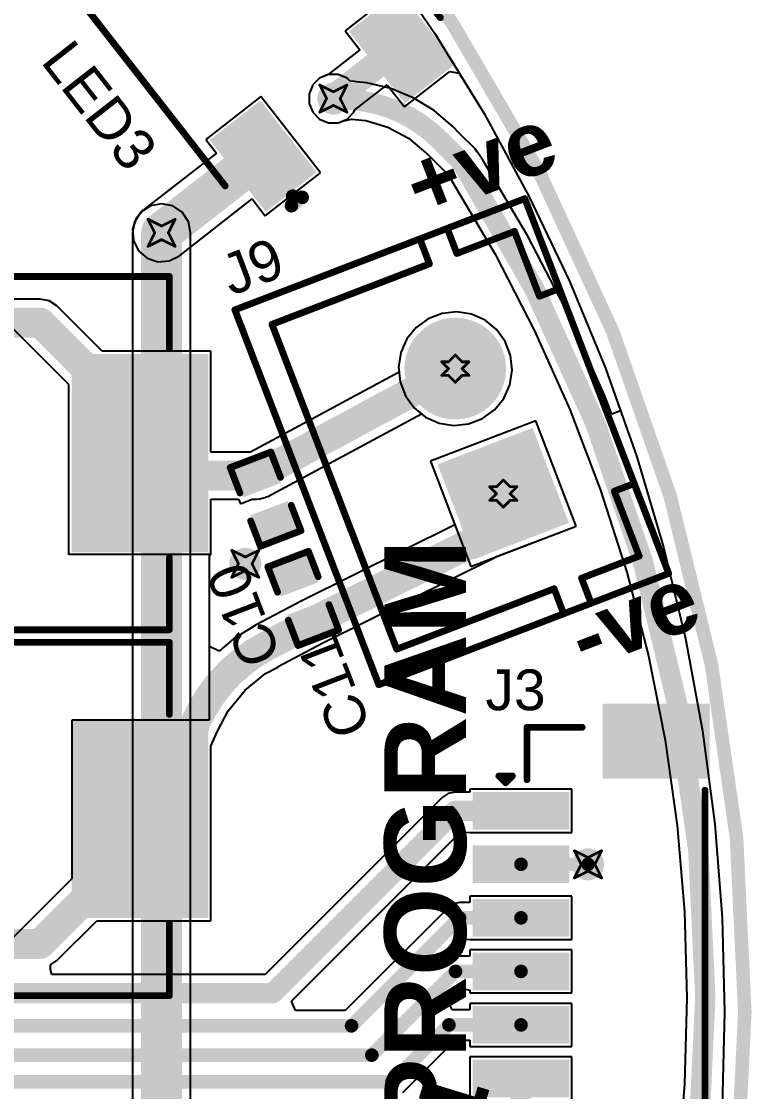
# Model space of a CAD drawing. Header units: inches. Extents: x -5 to 247, y -53 to 67.
# Drawn here: x 48.16 to 61.79, y -20.94 to -0.95 of the extents above; entities that cross this region are included whole.
import ezdxf

# ---------------------------------------------------------------- set-up
doc = ezdxf.new("R2010")
doc.units = ezdxf.units.IN
for name, color, linetype in [('Board Outline', 216, 'Continuous'), ('Bottom Layer', 5, 'Continuous'), ('Bottom Solder', 6, 'Continuous'), ('Drill Drawing', 1, 'Continuous'), ('Multi-Layer', 9, 'Continuous'), ('Pad Holes', 156, 'Continuous'), ('Top Layer', 1, 'Continuous'), ('Top Overlay', 2, 'Continuous'), ('Top Paste', 8, 'Continuous'), ('Top Solder', 216, 'Continuous'), ('Via Holes', 16, 'Continuous')]:
    doc.layers.add(name, color=color, linetype=linetype)
doc.styles.add('Arial', font='', dxfattribs={"height": 0.2})
doc.styles.add('Arial_Bold', font='', dxfattribs={"height": 0.2})
doc.styles.get('Arial').set_extended_font_data('Arial')
doc.styles.get('Arial_Bold').set_extended_font_data('Arial', bold=True)

# ---------------------------------------------------------------- blocks, each defined once
blk = doc.blocks.new('APH0650T330M_11')
at = {"layer": 'Top Layer'}
for points in [[(-4.2, 1.75), (-1.85, 1.75), (-1.85, -1.75), (-4.2, -1.75)], [(1.85, 1.75), (4.2, 1.75), (4.2, -1.75), (1.85, -1.75)]]:
    blk.add_hatch(color=1, dxfattribs=at).paths.add_polyline_path(points)
at = {"layer": 'Top Paste'}
for points in [[(-4.2, 1.75), (-1.85, 1.75), (-1.85, -1.75), (-4.2, -1.75)], [(1.85, 1.75), (4.2, 1.75), (4.2, -1.75), (1.85, -1.75)]]:
    blk.add_hatch(color=8, dxfattribs=at).paths.add_polyline_path(points)
at = {"layer": 'Top Solder'}
for points in [[(-4.302, 1.852), (-1.748, 1.852), (-1.748, -1.852), (-4.302, -1.852)], [(1.748, 1.852), (4.302, 1.852), (4.302, -1.852), (1.748, -1.852)]]:
    blk.add_hatch(color=216, dxfattribs=at).paths.add_polyline_path(points)
at = {"layer": 'Top Overlay', "const_width": 0.127}
for points in [[(-3.575, 1.953), (-3.575, 3.3)], [(-3.575, 3.3), (3.575, 3.3)], [(3.575, 1.953), (3.575, 3.3)], [(-3.575, -3.3), (-3.575, -1.953)], [(3.575, -3.3), (3.575, -1.953)], [(-3.575, -3.3), (3.575, -3.3)]]:
    blk.add_lwpolyline(points, dxfattribs=at)
at = {"layer": 'Top Overlay', "const_width": 0.0635}
for points in [[(-3.607, 3.3, 1), (-3.543, 3.3, 1)], [(-3.607, 3.3, 1), (-3.543, 3.3, 1)], [(3.543, 3.3, 1), (3.607, 3.3, 1)], [(3.543, 3.3, 1), (3.607, 3.3, 1)], [(-3.607, 1.953, 1), (-3.543, 1.953, 1)], [(3.543, 1.953, 1), (3.607, 1.953, 1)], [(-3.607, -1.953, 1), (-3.543, -1.953, 1)], [(3.543, -1.953, 1), (3.607, -1.953, 1)], [(-3.607, -3.3, 1), (-3.543, -3.3, 1)], [(-3.607, -3.3, 1), (-3.543, -3.3, 1)], [(3.543, -3.3, 1), (3.607, -3.3, 1)], [(3.543, -3.3, 1), (3.607, -3.3, 1)]]:
    blk.add_lwpolyline(points, format="xyb", close=True, dxfattribs=at)
blk = doc.blocks.new('APH0650T330M_12')
at = {"layer": 'Top Layer'}
for points in [[(-4.2, 1.75), (-1.85, 1.75), (-1.85, -1.75), (-4.2, -1.75)], [(1.85, 1.75), (4.2, 1.75), (4.2, -1.75), (1.85, -1.75)]]:
    blk.add_hatch(color=1, dxfattribs=at).paths.add_polyline_path(points)
at = {"layer": 'Top Paste'}
for points in [[(-4.2, 1.75), (-1.85, 1.75), (-1.85, -1.75), (-4.2, -1.75)], [(1.85, 1.75), (4.2, 1.75), (4.2, -1.75), (1.85, -1.75)]]:
    blk.add_hatch(color=8, dxfattribs=at).paths.add_polyline_path(points)
at = {"layer": 'Top Solder'}
for points in [[(-4.302, 1.852), (-1.748, 1.852), (-1.748, -1.852), (-4.302, -1.852)], [(1.748, 1.852), (4.302, 1.852), (4.302, -1.852), (1.748, -1.852)]]:
    blk.add_hatch(color=216, dxfattribs=at).paths.add_polyline_path(points)
at = {"layer": 'Top Overlay', "const_width": 0.127}
for points in [[(-3.575, 3.3), (3.575, 3.3)], [(-3.575, 1.953), (-3.575, 3.3)], [(3.575, 1.953), (3.575, 3.3)], [(-3.575, -3.3), (-3.575, -1.953)], [(3.575, -3.3), (3.575, -1.953)], [(-3.575, -3.3), (3.575, -3.3)]]:
    blk.add_lwpolyline(points, dxfattribs=at)
at = {"layer": 'Top Overlay', "const_width": 0.0635}
for points in [[(-3.607, 3.3, 1), (-3.543, 3.3, 1)], [(-3.607, 3.3, 1), (-3.543, 3.3, 1)], [(3.543, 3.3, 1), (3.607, 3.3, 1)], [(3.543, 3.3, 1), (3.607, 3.3, 1)], [(-3.607, 1.953, 1), (-3.543, 1.953, 1)], [(3.543, 1.953, 1), (3.607, 1.953, 1)], [(-3.607, -1.953, 1), (-3.543, -1.953, 1)], [(3.543, -1.953, 1), (3.607, -1.953, 1)], [(-3.607, -3.3, 1), (-3.543, -3.3, 1)], [(-3.607, -3.3, 1), (-3.543, -3.3, 1)], [(3.543, -3.3, 1), (3.607, -3.3, 1)], [(3.543, -3.3, 1), (3.607, -3.3, 1)]]:
    blk.add_lwpolyline(points, format="xyb", close=True, dxfattribs=at)
blk = doc.blocks.new('WS2812B_XF02_W_75')
at = {"layer": 'Top Layer'}
for points in [[(-3.25, 2.15), (-1.75, 2.15), (-1.75, 1.15), (-3.25, 1.15)], [(3.25, 1.15), (1.75, 1.15), (1.75, 2.15), (3.25, 2.15)], [(-3.25, -1.15), (-1.75, -1.15), (-1.75, -2.15), (-3.25, -2.15)], [(1.75, -1.15), (3.25, -1.15), (3.25, -2.15), (1.75, -2.15)]]:
    blk.add_hatch(color=1, dxfattribs=at).paths.add_polyline_path(points)
at = {"layer": 'Top Paste'}
for points in [[(-3.25, 2.15), (-1.75, 2.15), (-1.75, 1.15), (-3.25, 1.15)], [(3.25, 1.15), (1.75, 1.15), (1.75, 2.15), (3.25, 2.15)], [(-3.25, -1.15), (-1.75, -1.15), (-1.75, -2.15), (-3.25, -2.15)], [(1.75, -1.15), (3.25, -1.15), (3.25, -2.15), (1.75, -2.15)]]:
    blk.add_hatch(color=8, dxfattribs=at).paths.add_polyline_path(points)
at = {"layer": 'Top Solder'}
for points in [[(-3.352, 2.252), (-1.648, 2.252), (-1.648, 1.048), (-3.352, 1.048)], [(3.352, 1.048), (1.648, 1.048), (1.648, 2.252), (3.352, 2.252)], [(-3.352, -1.048), (-1.648, -1.048), (-1.648, -2.252), (-3.352, -2.252)], [(1.648, -1.048), (3.352, -1.048), (3.352, -2.252), (1.648, -2.252)]]:
    blk.add_hatch(color=216, dxfattribs=at).paths.add_polyline_path(points)
at = {"layer": 'Top Overlay'}
for points, const_width in [([(2.5, 2.551), (-2.5, 2.551)], 0.127), ([(-3.556, 1.803), (-3.429, 1.676)], 0.254), ([(-3.556, 1.803), (-3.556, 1.549)], 0.254), ([(-3.429, 1.676), (-3.556, 1.549)], 0.254), ([(2.5, -2.551), (-2.5, -2.551)], 0.127)]:
    blk.add_lwpolyline(points, dxfattribs=dict(at, const_width=const_width))
for points, const_width in [([(-2.532, 2.551, 1), (-2.468, 2.551, 1)], 0.0635), ([(2.468, 2.551, 1), (2.532, 2.551, 1)], 0.0635), ([(-3.619, 1.803, 1), (-3.492, 1.803, 1)], 0.127), ([(-3.619, 1.803, 1), (-3.492, 1.803, 1)], 0.127), ([(-3.492, 1.676, 1), (-3.365, 1.676, 1)], 0.127), ([(-3.492, 1.676, 1), (-3.365, 1.676, 1)], 0.127), ([(-3.619, 1.549, 1), (-3.492, 1.549, 1)], 0.127), ([(-3.619, 1.549, 1), (-3.492, 1.549, 1)], 0.127), ([(-2.532, -2.551, 1), (-2.468, -2.551, 1)], 0.0635), ([(2.468, -2.551, 1), (2.532, -2.551, 1)], 0.0635)]:
    blk.add_lwpolyline(points, format="xyb", close=True, dxfattribs=dict(at, const_width=const_width))
blk = doc.blocks.new('C___0402_81')
at = {"layer": 'Top Layer'}
for points in [[(-0.698, -0.318), (-0.698, 0.317), (-0.241, 0.317), (-0.241, -0.318)], [(0.241, -0.318), (0.241, 0.317), (0.698, 0.317), (0.698, -0.318)]]:
    blk.add_hatch(color=1, dxfattribs=at).paths.add_polyline_path(points)
at = {"layer": 'Top Paste'}
for points in [[(-0.698, -0.318), (-0.698, 0.317), (-0.241, 0.317), (-0.241, -0.318)], [(0.241, -0.318), (0.241, 0.317), (0.698, 0.317), (0.698, -0.318)]]:
    blk.add_hatch(color=8, dxfattribs=at).paths.add_polyline_path(points)
at = {"layer": 'Top Solder'}
for points in [[(-0.758, -0.378), (-0.758, 0.377), (-0.181, 0.377), (-0.181, -0.378)], [(0.181, -0.378), (0.181, 0.377), (0.758, 0.377), (0.758, -0.378)]]:
    blk.add_hatch(color=216, dxfattribs=at).paths.add_polyline_path(points)
at = {"layer": 'Top Overlay', "const_width": 0.127}
for points in [[(-0.279, 0.406), (-0.787, 0.406)], [(-0.787, 0.406), (-0.787, -0.406)], [(0.787, 0.406), (0.279, 0.406)], [(0.787, 0.406), (0.787, -0.406)], [(-0.279, -0.406), (-0.787, -0.406)], [(0.787, -0.406), (0.279, -0.406)]]:
    blk.add_lwpolyline(points, dxfattribs=at)
at = {"layer": 'Top Overlay', "const_width": 0.0635}
for points in [[(-0.819, 0.406, 1), (-0.756, 0.406, 1)], [(-0.819, 0.406, 1), (-0.756, 0.406, 1)], [(-0.311, 0.406, 1), (-0.248, 0.406, 1)], [(0.248, 0.406, 1), (0.311, 0.406, 1)], [(0.756, 0.406, 1), (0.819, 0.406, 1)], [(0.756, 0.406, 1), (0.819, 0.406, 1)], [(-0.819, -0.406, 1), (-0.756, -0.406, 1)], [(-0.819, -0.406, 1), (-0.756, -0.406, 1)], [(-0.311, -0.406, 1), (-0.248, -0.406, 1)], [(0.248, -0.406, 1), (0.311, -0.406, 1)], [(0.756, -0.406, 1), (0.819, -0.406, 1)], [(0.756, -0.406, 1), (0.819, -0.406, 1)]]:
    blk.add_lwpolyline(points, format="xyb", close=True, dxfattribs=at)
blk = doc.blocks.new('C___0402_82')
at = {"layer": 'Top Layer'}
for points in [[(-0.698, -0.318), (-0.698, 0.317), (-0.241, 0.317), (-0.241, -0.318)], [(0.241, -0.318), (0.241, 0.317), (0.698, 0.317), (0.698, -0.318)]]:
    blk.add_hatch(color=1, dxfattribs=at).paths.add_polyline_path(points)
at = {"layer": 'Top Paste'}
for points in [[(-0.698, -0.318), (-0.698, 0.317), (-0.241, 0.317), (-0.241, -0.318)], [(0.241, -0.318), (0.241, 0.317), (0.698, 0.317), (0.698, -0.318)]]:
    blk.add_hatch(color=8, dxfattribs=at).paths.add_polyline_path(points)
at = {"layer": 'Top Solder'}
for points in [[(-0.758, -0.378), (-0.758, 0.377), (-0.181, 0.377), (-0.181, -0.378)], [(0.181, -0.378), (0.181, 0.377), (0.758, 0.377), (0.758, -0.378)]]:
    blk.add_hatch(color=216, dxfattribs=at).paths.add_polyline_path(points)
at = {"layer": 'Top Overlay', "const_width": 0.127}
for points in [[(-0.279, 0.406), (-0.787, 0.406)], [(-0.787, 0.406), (-0.787, -0.406)], [(0.787, 0.406), (0.279, 0.406)], [(0.787, 0.406), (0.787, -0.406)], [(-0.279, -0.406), (-0.787, -0.406)], [(0.787, -0.406), (0.279, -0.406)]]:
    blk.add_lwpolyline(points, dxfattribs=at)
at = {"layer": 'Top Overlay', "const_width": 0.0635}
for points in [[(-0.819, 0.406, 1), (-0.756, 0.406, 1)], [(-0.819, 0.406, 1), (-0.756, 0.406, 1)], [(-0.311, 0.406, 1), (-0.248, 0.406, 1)], [(0.248, 0.406, 1), (0.311, 0.406, 1)], [(0.756, 0.406, 1), (0.819, 0.406, 1)], [(0.756, 0.406, 1), (0.819, 0.406, 1)], [(-0.819, -0.406, 1), (-0.756, -0.406, 1)], [(-0.819, -0.406, 1), (-0.756, -0.406, 1)], [(-0.311, -0.406, 1), (-0.248, -0.406, 1)], [(0.248, -0.406, 1), (0.311, -0.406, 1)], [(0.756, -0.406, 1), (0.819, -0.406, 1)], [(0.756, -0.406, 1), (0.819, -0.406, 1)]]:
    blk.add_lwpolyline(points, format="xyb", close=True, dxfattribs=at)
blk = doc.blocks.new('WAFER_XH254Z_2A_86')
at = {"layer": 'Bottom Layer'}
blk.add_hatch(color=5, dxfattribs=at).paths.add_polyline_path([(-2.15, 0.9), (-0.35, 0.9), (-0.35, -0.9), (-2.15, -0.9)])
h = blk.add_hatch(color=5, dxfattribs=at)
edge = h.paths.add_edge_path()
edge.add_arc((1.25, 0), 0.9, 0, 360)
at = {"layer": 'Bottom Solder'}
blk.add_hatch(color=6, dxfattribs=at).paths.add_polyline_path([(-2.2, 0.95), (-0.3, 0.95), (-0.3, -0.95), (-2.2, -0.95)])
h = blk.add_hatch(color=6, dxfattribs=at)
edge = h.paths.add_edge_path()
edge.add_arc((1.25, 0), 0.95, 0, 360)
at = {"layer": 'Multi-Layer'}
blk.add_hatch(color=9, dxfattribs=at).paths.add_polyline_path([(-2.15, 0.9), (-0.35, 0.9), (-0.35, -0.9), (-2.15, -0.9)])
h = blk.add_hatch(color=9, dxfattribs=at)
edge = h.paths.add_edge_path()
edge.add_arc((1.25, 0), 0.9, 0, 360)
at = {"layer": 'Pad Holes'}
h = blk.add_hatch(color=7, dxfattribs=at)
edge = h.paths.add_edge_path()
edge.add_arc((-1.25, 0), 0.55, 0, 360)
h = blk.add_hatch(color=7, dxfattribs=at)
edge = h.paths.add_edge_path()
edge.add_arc((1.25, 0), 0.55, 0, 360)
at = {"layer": 'Top Layer'}
blk.add_hatch(color=1, dxfattribs=at).paths.add_polyline_path([(-2.15, 0.9), (-0.35, 0.9), (-0.35, -0.9), (-2.15, -0.9)])
h = blk.add_hatch(color=1, dxfattribs=at)
edge = h.paths.add_edge_path()
edge.add_arc((1.25, 0), 0.9, 0, 360)
at = {"layer": 'Top Solder'}
blk.add_hatch(color=216, dxfattribs=at).paths.add_polyline_path([(-2.2, 0.95), (-0.3, 0.95), (-0.3, -0.95), (-2.2, -0.95)])
h = blk.add_hatch(color=216, dxfattribs=at)
edge = h.paths.add_edge_path()
edge.add_arc((1.25, 0), 0.95, 0, 360)
at = {"layer": 'Top Overlay', "const_width": 0.127}
for points in [[(3.75, 3.45), (-3.75, 3.45)], [(-3.75, 3.45), (-3.75, -2.35)], [(3.75, 3.45), (3.75, -2.35)], [(3.25, 2.9), (-3.25, 2.9)], [(-3.25, 2.9), (-3.25, -0.249)], [(3.25, 2.9), (3.25, -0.25)], [(-3.25, -0.249), (-3.75, -0.249)], [(3.75, -0.25), (3.25, -0.25)], [(-3.249, -0.798), (-3.749, -0.798)], [(-3.249, -0.798), (-3.249, -1.951)], [(3.248, -0.798), (3.248, -1.951)], [(3.749, -0.798), (3.248, -0.798)], [(-2.751, -1.951), (-3.249, -1.951)], [(-1.951, -1.951), (-2.751, -1.951)], [(-1.951, -1.951), (-1.951, -2.349)], [(1.95, -1.951), (1.95, -2.35)], [(2.75, -1.951), (1.95, -1.951)], [(3.248, -1.951), (2.75, -1.951)], [(3.75, -2.35), (-3.75, -2.35)], [(-1.951, -2.349), (-2.751, -2.349)], [(2.75, -2.35), (1.95, -2.35)]]:
    blk.add_lwpolyline(points, dxfattribs=at)
at = {"layer": 'Top Overlay', "const_width": 0.0635}
for points in [[(-3.782, 3.45, 1), (-3.718, 3.45, 1)], [(-3.782, 3.45, 1), (-3.718, 3.45, 1)], [(3.718, 3.45, 1), (3.782, 3.45, 1)], [(3.718, 3.45, 1), (3.782, 3.45, 1)], [(-3.282, 2.9, 1), (-3.218, 2.9, 1)], [(-3.282, 2.9, 1), (-3.218, 2.9, 1)], [(3.218, 2.9, 1), (3.282, 2.9, 1)], [(3.218, 2.9, 1), (3.282, 2.9, 1)], [(-3.782, -0.249, 1), (-3.718, -0.249, 1)], [(-3.282, -0.249, 1), (-3.218, -0.249, 1)], [(-3.282, -0.249, 1), (-3.218, -0.249, 1)], [(3.218, -0.25, 1), (3.282, -0.25, 1)], [(3.218, -0.25, 1), (3.282, -0.25, 1)], [(3.718, -0.25, 1), (3.782, -0.25, 1)], [(-3.781, -0.798, 1), (-3.718, -0.798, 1)], [(-3.281, -0.798, 1), (-3.217, -0.798, 1)], [(-3.281, -0.798, 1), (-3.217, -0.798, 1)], [(3.216, -0.798, 1), (3.28, -0.798, 1)], [(3.216, -0.798, 1), (3.28, -0.798, 1)], [(3.717, -0.798, 1), (3.78, -0.798, 1)], [(-3.281, -1.951, 1), (-3.217, -1.951, 1)], [(-3.281, -1.951, 1), (-3.217, -1.951, 1)], [(-2.783, -1.951, 1), (-2.719, -1.951, 1)], [(-2.783, -1.951, 1), (-2.719, -1.951, 1)], [(-1.983, -1.951, 1), (-1.919, -1.951, 1)], [(-1.983, -1.951, 1), (-1.919, -1.951, 1)], [(1.918, -1.951, 1), (1.982, -1.951, 1)], [(1.918, -1.951, 1), (1.982, -1.951, 1)], [(2.719, -1.951, 1), (2.782, -1.951, 1)], [(2.719, -1.951, 1), (2.782, -1.951, 1)], [(3.216, -1.951, 1), (3.28, -1.951, 1)], [(3.216, -1.951, 1), (3.28, -1.951, 1)], [(-3.782, -2.35, 1), (-3.718, -2.35, 1)], [(-3.782, -2.35, 1), (-3.718, -2.35, 1)], [(-2.783, -2.349, 1), (-2.719, -2.349, 1)], [(-1.983, -2.349, 1), (-1.919, -2.349, 1)], [(-1.983, -2.349, 1), (-1.919, -2.349, 1)], [(1.918, -2.35, 1), (1.982, -2.35, 1)], [(1.918, -2.35, 1), (1.982, -2.35, 1)], [(2.719, -2.35, 1), (2.782, -2.35, 1)], [(3.718, -2.35, 1), (3.782, -2.35, 1)], [(3.718, -2.35, 1), (3.782, -2.35, 1)]]:
    blk.add_lwpolyline(points, format="xyb", close=True, dxfattribs=at)
blk = doc.blocks.new('V________T______96')
at = {"layer": 'Top Layer'}
for points in [[(-4.4, 2.162), (-3.2, 2.162), (-3.2, 0.362), (-4.4, 0.362)], [(3.2, 2.162), (4.4, 2.162), (4.4, 0.362), (3.2, 0.362)], [(-2.75, -0.463), (-2.25, -0.463), (-2.25, -2.063), (-2.75, -2.063)], [(-1.75, -0.463), (-1.25, -0.463), (-1.25, -2.063), (-1.75, -2.063)], [(-0.75, -0.463), (-0.25, -0.463), (-0.25, -2.063), (-0.75, -2.063)], [(0.25, -0.463), (0.75, -0.463), (0.75, -2.063), (0.25, -2.063)], [(1.25, -0.463), (1.75, -0.463), (1.75, -2.063), (1.25, -2.063)], [(2.25, -0.463), (2.75, -0.463), (2.75, -2.063), (2.25, -2.063)]]:
    blk.add_hatch(color=1, dxfattribs=at).paths.add_polyline_path(points)
at = {"layer": 'Top Paste'}
for points in [[(-4.4, 2.162), (-3.2, 2.162), (-3.2, 0.362), (-4.4, 0.362)], [(3.2, 2.162), (4.4, 2.162), (4.4, 0.362), (3.2, 0.362)], [(-2.75, -0.463), (-2.25, -0.463), (-2.25, -2.063), (-2.75, -2.063)], [(-1.75, -0.463), (-1.25, -0.463), (-1.25, -2.063), (-1.75, -2.063)], [(-0.75, -0.463), (-0.25, -0.463), (-0.25, -2.063), (-0.75, -2.063)], [(0.25, -0.463), (0.75, -0.463), (0.75, -2.063), (0.25, -2.063)], [(1.25, -0.463), (1.75, -0.463), (1.75, -2.063), (1.25, -2.063)], [(2.25, -0.463), (2.75, -0.463), (2.75, -2.063), (2.25, -2.063)]]:
    blk.add_hatch(color=8, dxfattribs=at).paths.add_polyline_path(points)
at = {"layer": 'Top Solder'}
for points in [[(-4.502, 2.264), (-3.098, 2.264), (-3.098, 0.261), (-4.502, 0.261)], [(3.098, 2.264), (4.502, 2.264), (4.502, 0.261), (3.098, 0.261)], [(-2.852, -0.361), (-2.148, -0.361), (-2.148, -2.164), (-2.852, -2.164)], [(-1.852, -0.361), (-1.148, -0.361), (-1.148, -2.164), (-1.852, -2.164)], [(-0.852, -0.361), (-0.148, -0.361), (-0.148, -2.164), (-0.852, -2.164)], [(0.148, -0.361), (0.852, -0.361), (0.852, -2.164), (0.148, -2.164)], [(1.148, -0.361), (1.852, -0.361), (1.852, -2.164), (1.148, -2.164)], [(2.148, -0.361), (2.852, -0.361), (2.852, -2.164), (2.148, -2.164)]]:
    blk.add_hatch(color=216, dxfattribs=at).paths.add_polyline_path(points)
at = {"layer": 'Top Overlay', "const_width": 0.127}
for points in [[(-2.884, 2.173), (2.932, 2.173)], [(-4.059, -1.15), (-4.059, -0.12)], [(4.059, -1.15), (4.059, -0.12)], [(-4.059, -1.15), (-3.08, -1.15)], [(4.059, -1.15), (3.08, -1.15)], [(-3.023, -1.549), (-3.15, -1.422)], [(-3.15, -1.676), (-3.15, -1.422)], [(-3.15, -1.676), (-3.023, -1.549)]]:
    blk.add_lwpolyline(points, dxfattribs=at)
at = {"layer": 'Top Overlay', "const_width": 0.0635}
for points in [[(-2.916, 2.173, 1), (-2.853, 2.173, 1)], [(2.9, 2.173, 1), (2.964, 2.173, 1)], [(-4.091, -0.12, 1), (-4.027, -0.12, 1)], [(4.027, -0.12, 1), (4.091, -0.12, 1)], [(-4.091, -1.15, 1), (-4.027, -1.15, 1)], [(-4.091, -1.15, 1), (-4.027, -1.15, 1)], [(-3.112, -1.15, 1), (-3.049, -1.15, 1)], [(3.049, -1.15, 1), (3.112, -1.15, 1)], [(4.027, -1.15, 1), (4.091, -1.15, 1)], [(4.027, -1.15, 1), (4.091, -1.15, 1)], [(-3.181, -1.422, 1), (-3.118, -1.422, 1)], [(-3.181, -1.422, 1), (-3.118, -1.422, 1)], [(-3.054, -1.549, 1), (-2.991, -1.549, 1)], [(-3.054, -1.549, 1), (-2.991, -1.549, 1)], [(-3.181, -1.676, 1), (-3.118, -1.676, 1)], [(-3.181, -1.676, 1), (-3.118, -1.676, 1)]]:
    blk.add_lwpolyline(points, format="xyb", close=True, dxfattribs=at)

msp = doc.modelspace()

# ---------------------------------------------------------------- hatches: boundary and pattern name
at = {"layer": 'Bottom Layer'}
h = msp.add_hatch(color=5, dxfattribs=at)
edge = h.paths.add_edge_path()
edge.add_arc((53.984, -2.395), 0.3, 0, 360)
h = msp.add_hatch(color=5, dxfattribs=at)
edge = h.paths.add_edge_path()
edge.add_arc((50.775, -4.902), 0.3, 0, 360)
h = msp.add_hatch(color=5, dxfattribs=at)
edge = h.paths.add_edge_path()
edge.add_arc((52.339, -11.085), 0.3, 0, 360)
h = msp.add_hatch(color=5, dxfattribs=at)
edge = h.paths.add_edge_path()
edge.add_arc((58.74, -16.698), 0.3, 0, 360)
at = {"layer": 'Top Layer'}
h = msp.add_hatch(color=1, dxfattribs=at)
edge = h.paths.add_edge_path()
edge.add_arc((53.984, -2.395), 0.3, 0, 360)
h = msp.add_hatch(color=1, dxfattribs=at)
edge = h.paths.add_edge_path()
edge.add_arc((50.775, -4.902), 0.3, 0, 360)
h = msp.add_hatch(color=1, dxfattribs=at)
edge = h.paths.add_edge_path()
edge.add_arc((52.339, -11.085), 0.3, 0, 360)
h = msp.add_hatch(color=1, dxfattribs=at)
edge = h.paths.add_edge_path()
edge.add_arc((58.74, -16.698), 0.3, 0, 360)
at = {"layer": 'Via Holes'}
h = msp.add_hatch(color=7, dxfattribs=at)
edge = h.paths.add_edge_path()
edge.add_arc((53.984, -2.395), 0.15, 0, 360)
h = msp.add_hatch(color=7, dxfattribs=at)
edge = h.paths.add_edge_path()
edge.add_arc((50.775, -4.902), 0.15, 0, 360)
h = msp.add_hatch(color=7, dxfattribs=at)
edge = h.paths.add_edge_path()
edge.add_arc((52.339, -11.085), 0.15, 0, 360)
h = msp.add_hatch(color=7, dxfattribs=at)
edge = h.paths.add_edge_path()
edge.add_arc((58.74, -16.698), 0.15, 0, 360)

# ---------------------------------------------------------------- linework, layer by layer
at = {"layer": 'Board Outline', "const_width": 0.254}
msp.add_lwpolyline([(49.772, 6.348, -0.6504), (32.118, -53.055)], format="xyb", dxfattribs=at)
at = {"layer": 'Bottom Layer'}
for p, q in [((54.885, 0.27), (55.88, -1.178)), ((55.88, -1.178), (56.798, -2.676)), ((53.894, -1.942), (53.727, -2.011)), ((54.074, -1.942), (53.894, -1.942)), ((54.24, -2.011), (54.074, -1.942)), ((53.6, -2.139), (53.531, -2.305)), ((53.727, -2.011), (53.6, -2.139)), ((54.297, -2.068), (54.24, -2.011)), ((54.38, -2.075), (54.297, -2.068)), ((54.413, -2.084), (54.38, -2.075)), ((54.611, -2.1), (54.413, -2.084)), ((55.055, -2.206), (54.611, -2.1)), ((53.531, -2.305), (53.531, -2.485)), ((55.477, -2.381), (55.055, -2.206)), ((55.867, -2.62), (55.477, -2.381)), ((53.531, -2.485), (53.6, -2.651)), ((53.6, -2.651), (53.727, -2.778)), ((53.727, -2.778), (53.894, -2.847)), ((54.155, -2.814), (54.325, -2.778)), ((54.325, -2.778), (54.325, -2.778)), ((54.325, -2.778), (54.587, -2.803)), ((54.325, -2.778), (54.325, -2.778)), ((56.214, -2.916), (55.867, -2.62)), ((56.798, -2.676), (57.637, -4.22)), ((53.894, -2.847), (54.074, -2.847)), ((54.074, -2.847), (54.155, -2.814)), ((54.587, -2.803), (55.003, -2.929)), ((55.003, -2.929), (55.386, -3.134)), ((56.338, -3.044), (56.214, -2.916)), ((56.214, -2.916), (56.214, -2.916)), ((55.386, -3.134), (55.587, -3.299)), ((56.63, -3.335), (56.338, -3.044)), ((55.587, -3.299), (55.718, -3.412)), ((56.672, -3.398), (56.63, -3.335)), ((56.678, -3.395), (56.672, -3.398)), ((56.776, -3.542), (56.678, -3.395)), ((55.718, -3.412), (55.718, -3.413)), ((55.718, -3.413), (55.72, -3.414)), ((55.72, -3.414), (55.72, -3.414)), ((55.72, -3.414), (55.72, -3.414)), ((55.72, -3.414), (56.115, -3.809)), ((57.614, -4.963), (56.776, -3.542)), ((56.115, -3.809), (56.184, -3.914)), ((56.184, -3.914), (57.003, -5.301)), ((50.775, -4.358), (50.566, -4.4)), ((50.983, -4.4), (50.775, -4.358)), ((57.637, -4.22), (58.393, -5.806)), ((50.39, -4.518), (50.272, -4.694)), ((50.566, -4.4), (50.39, -4.518)), ((51.159, -4.518), (50.983, -4.4)), ((51.277, -4.694), (51.159, -4.518)), ((50.272, -4.694), (50.231, -4.902)), ((51.318, -4.902), (51.277, -4.694)), ((50.231, -4.902), (50.231, -28.6)), ((51.318, -28.6), (51.318, -4.902)), ((58.372, -6.429), (57.614, -4.963)), ((57.003, -5.301), (57.742, -6.732)), ((58.393, -5.806), (59.065, -7.429)), ((56.289, -6.378), (56.013, -6.407)), ((56.563, -6.422), (56.289, -6.378)), ((55.755, -6.507), (55.53, -6.67)), ((56.013, -6.407), (55.755, -6.507)), ((56.816, -6.534), (56.563, -6.422)), ((57.031, -6.709), (56.816, -6.534)), ((59.046, -7.935), (58.372, -6.429)), ((55.53, -6.67), (55.356, -6.885)), ((57.194, -6.933), (57.031, -6.709)), ((57.742, -6.732), (58.4, -8.202)), ((55.356, -6.885), (55.243, -7.138)), ((57.293, -7.192), (57.194, -6.933)), ((55.243, -7.138), (55.2, -7.412)), ((57.322, -7.467), (57.293, -7.192)), ((55.2, -7.412), (55.229, -7.687)), ((57.279, -7.741), (57.322, -7.467)), ((59.065, -7.429), (59.349, -8.23)), ((55.229, -7.687), (55.328, -7.946)), ((57.166, -7.994), (57.279, -7.741)), ((55.328, -7.946), (55.491, -8.17)), ((56.992, -8.209), (57.166, -7.994)), ((59.182, -8.292), (59.046, -7.935)), ((55.491, -8.17), (55.707, -8.345)), ((55.707, -8.345), (55.96, -8.457)), ((56.509, -8.472), (56.768, -8.372)), ((56.768, -8.372), (56.992, -8.209)), ((58.4, -8.202), (58.974, -9.707)), ((59.349, -8.23), (59.182, -8.292)), ((57.762, -8.414), (55.797, -9.168)), ((55.96, -8.457), (56.233, -8.501)), ((56.233, -8.501), (56.509, -8.472)), ((58.517, -10.379), (57.762, -8.414)), ((55.797, -9.168), (56.552, -11.133)), ((58.974, -9.707), (59.464, -11.242)), ((56.552, -11.133), (58.517, -10.379)), ((59.464, -11.242), (59.866, -12.802)), ((59.866, -12.802), (60.18, -14.381)), ((60.18, -14.381), (60.405, -15.976)), ((60.405, -15.976), (60.541, -17.581)), ((60.541, -17.581), (60.586, -19.191)), ((60.586, -19.191), (60.541, -20.802)), ((60.541, -20.802), (60.405, -22.407))]:
    msp.add_line(p, q, dxfattribs=at)
for points, const_width in [([(53.984, -2.395), (54.353, -2.423)], 0.381), ([(53.984, -2.395), (53.995, -2.421)], 0.381), ([(55.965, -3.165), (55.967, -3.167)], 0.381), ([(55.967, -3.167), (56.382, -3.583)], 0.381), ([(50.775, -28.6), (50.775, -4.902)], 0.762)]:
    msp.add_lwpolyline(points, dxfattribs=dict(at, const_width=const_width))
for points, const_width in [([(53.888, -2.395, 1), (54.079, -2.395, 1)], 0.191), ([(53.888, -2.395, 1), (54.079, -2.395, 1)], 0.191), ([(53.9, -2.421, 1), (54.091, -2.421, 1)], 0.191), ([(54.257, -2.423, 1), (54.448, -2.423, 1)], 0.191), ([(54.257, -2.423, 1), (54.448, -2.423, 1)], 0.191), ([(55.87, -3.165, 1), (56.06, -3.165, 1)], 0.191), ([(55.87, -3.165, 1), (56.06, -3.165, 1)], 0.191), ([(55.871, -3.167, 1), (56.062, -3.167, 1)], 0.191), ([(55.871, -3.167, 1), (56.062, -3.167, 1)], 0.191), ([(56.287, -3.583, 1), (56.478, -3.583, 1)], 0.191), ([(56.287, -3.583, 1), (56.478, -3.583, 1)], 0.191), ([(50.584, -4.902, 1), (50.965, -4.902, 1)], 0.381)]:
    msp.add_lwpolyline(points, format="xyb", close=True, dxfattribs=dict(at, const_width=const_width))
at = {"layer": 'Bottom Layer', "const_width": 0.381}
for points in [[(54.353, -2.423, -0.178858), (55.965, -3.165)], [(56.382, -3.583, -0.343099), (53.033, -39.106)]]:
    msp.add_lwpolyline(points, format="xyb", dxfattribs=at)
at = {"layer": 'Drill Drawing', "const_width": 0.0508}
for points in [[(53.73, -2.141), (53.984, -2.268)], [(53.73, -2.141), (53.857, -2.395)], [(53.984, -2.268), (54.238, -2.141)], [(54.111, -2.395), (54.238, -2.141)], [(53.73, -2.649), (53.857, -2.395)], [(54.111, -2.395), (54.238, -2.649)], [(53.73, -2.649), (53.984, -2.522)], [(53.984, -2.522), (54.238, -2.649)], [(50.521, -4.648), (50.775, -4.775)], [(50.521, -4.648), (50.648, -4.902)], [(50.775, -4.775), (51.029, -4.648)], [(50.902, -4.902), (51.029, -4.648)], [(50.521, -5.156), (50.648, -4.902)], [(50.902, -4.902), (51.029, -5.156)], [(50.521, -5.156), (50.775, -5.029)], [(50.775, -5.029), (51.029, -5.156)], [(56.134, -7.312), (56.261, -7.185)], [(56.261, -7.185), (56.388, -7.312)], [(56.007, -7.312), (56.134, -7.439)], [(56.007, -7.312), (56.134, -7.312)], [(56.388, -7.312), (56.515, -7.312)], [(56.388, -7.439), (56.515, -7.312)], [(56.007, -7.566), (56.134, -7.439)], [(56.007, -7.566), (56.134, -7.566)], [(56.134, -7.566), (56.261, -7.693)], [(56.261, -7.693), (56.388, -7.566)], [(56.388, -7.439), (56.515, -7.566)], [(56.388, -7.566), (56.515, -7.566)], [(57.03, -9.646), (57.157, -9.519)], [(57.157, -9.519), (57.284, -9.646)], [(56.903, -9.646), (57.03, -9.773)], [(56.903, -9.646), (57.03, -9.646)], [(56.903, -9.9), (57.03, -9.773)], [(57.284, -9.646), (57.411, -9.646)], [(57.284, -9.773), (57.411, -9.646)], [(57.284, -9.773), (57.411, -9.9)], [(56.903, -9.9), (57.03, -9.9)], [(57.03, -9.9), (57.157, -10.027)], [(57.157, -10.027), (57.284, -9.9)], [(57.284, -9.9), (57.411, -9.9)], [(52.085, -10.831), (52.339, -10.958)], [(52.085, -10.831), (52.212, -11.085)], [(52.339, -10.958), (52.593, -10.831)], [(52.466, -11.085), (52.593, -10.831)], [(52.085, -11.339), (52.212, -11.085)], [(52.085, -11.339), (52.339, -11.212)], [(52.339, -11.212), (52.593, -11.339)], [(52.466, -11.085), (52.593, -11.339)], [(58.486, -16.444), (58.74, -16.571)], [(58.486, -16.444), (58.613, -16.698)], [(58.74, -16.571), (58.994, -16.444)], [(58.867, -16.698), (58.994, -16.444)], [(58.486, -16.952), (58.613, -16.698)], [(58.867, -16.698), (58.994, -16.952)], [(58.486, -16.952), (58.74, -16.825)], [(58.74, -16.825), (58.994, -16.952)]]:
    msp.add_lwpolyline(points, dxfattribs=at)
at = {"layer": 'Drill Drawing', "const_width": 0.0254}
for points in [[(53.717, -2.141, 1), (53.742, -2.141, 1)], [(53.717, -2.141, 1), (53.742, -2.141, 1)], [(54.225, -2.141, 1), (54.25, -2.141, 1)], [(54.225, -2.141, 1), (54.25, -2.141, 1)], [(53.844, -2.395, 1), (53.869, -2.395, 1)], [(53.844, -2.395, 1), (53.869, -2.395, 1)], [(53.971, -2.268, 1), (53.996, -2.268, 1)], [(53.971, -2.268, 1), (53.996, -2.268, 1)], [(54.098, -2.395, 1), (54.123, -2.395, 1)], [(54.098, -2.395, 1), (54.123, -2.395, 1)], [(53.971, -2.522, 1), (53.996, -2.522, 1)], [(53.971, -2.522, 1), (53.996, -2.522, 1)], [(53.717, -2.649, 1), (53.742, -2.649, 1)], [(53.717, -2.649, 1), (53.742, -2.649, 1)], [(54.225, -2.649, 1), (54.25, -2.649, 1)], [(54.225, -2.649, 1), (54.25, -2.649, 1)], [(50.508, -4.648, 1), (50.533, -4.648, 1)], [(50.508, -4.648, 1), (50.533, -4.648, 1)], [(50.762, -4.775, 1), (50.787, -4.775, 1)], [(50.762, -4.775, 1), (50.787, -4.775, 1)], [(51.016, -4.648, 1), (51.041, -4.648, 1)], [(51.016, -4.648, 1), (51.041, -4.648, 1)], [(50.635, -4.902, 1), (50.66, -4.902, 1)], [(50.635, -4.902, 1), (50.66, -4.902, 1)], [(50.889, -4.902, 1), (50.914, -4.902, 1)], [(50.889, -4.902, 1), (50.914, -4.902, 1)], [(50.508, -5.156, 1), (50.533, -5.156, 1)], [(50.508, -5.156, 1), (50.533, -5.156, 1)], [(50.762, -5.029, 1), (50.787, -5.029, 1)], [(50.762, -5.029, 1), (50.787, -5.029, 1)], [(51.016, -5.156, 1), (51.041, -5.156, 1)], [(51.016, -5.156, 1), (51.041, -5.156, 1)], [(56.248, -7.185, 1), (56.274, -7.185, 1)], [(56.248, -7.185, 1), (56.274, -7.185, 1)], [(55.994, -7.312, 1), (56.02, -7.312, 1)], [(55.994, -7.312, 1), (56.02, -7.312, 1)], [(56.121, -7.312, 1), (56.147, -7.312, 1)], [(56.121, -7.312, 1), (56.147, -7.312, 1)], [(56.375, -7.312, 1), (56.401, -7.312, 1)], [(56.375, -7.312, 1), (56.401, -7.312, 1)], [(56.502, -7.312, 1), (56.528, -7.312, 1)], [(56.502, -7.312, 1), (56.528, -7.312, 1)], [(55.994, -7.566, 1), (56.02, -7.566, 1)], [(55.994, -7.566, 1), (56.02, -7.566, 1)], [(56.121, -7.439, 1), (56.147, -7.439, 1)], [(56.121, -7.439, 1), (56.147, -7.439, 1)], [(56.121, -7.566, 1), (56.147, -7.566, 1)], [(56.121, -7.566, 1), (56.147, -7.566, 1)], [(56.375, -7.439, 1), (56.401, -7.439, 1)], [(56.375, -7.439, 1), (56.401, -7.439, 1)], [(56.375, -7.566, 1), (56.401, -7.566, 1)], [(56.375, -7.566, 1), (56.401, -7.566, 1)], [(56.502, -7.566, 1), (56.528, -7.566, 1)], [(56.502, -7.566, 1), (56.528, -7.566, 1)], [(56.248, -7.693, 1), (56.274, -7.693, 1)], [(56.248, -7.693, 1), (56.274, -7.693, 1)], [(57.144, -9.519, 1), (57.17, -9.519, 1)], [(57.144, -9.519, 1), (57.17, -9.519, 1)], [(56.89, -9.646, 1), (56.916, -9.646, 1)], [(56.89, -9.646, 1), (56.916, -9.646, 1)], [(57.017, -9.646, 1), (57.043, -9.646, 1)], [(57.017, -9.646, 1), (57.043, -9.646, 1)], [(57.017, -9.773, 1), (57.043, -9.773, 1)], [(57.017, -9.773, 1), (57.043, -9.773, 1)], [(57.271, -9.646, 1), (57.297, -9.646, 1)], [(57.271, -9.646, 1), (57.297, -9.646, 1)], [(57.271, -9.773, 1), (57.297, -9.773, 1)], [(57.271, -9.773, 1), (57.297, -9.773, 1)], [(57.398, -9.646, 1), (57.424, -9.646, 1)], [(57.398, -9.646, 1), (57.424, -9.646, 1)], [(56.89, -9.9, 1), (56.916, -9.9, 1)], [(56.89, -9.9, 1), (56.916, -9.9, 1)], [(57.017, -9.9, 1), (57.043, -9.9, 1)], [(57.017, -9.9, 1), (57.043, -9.9, 1)], [(57.271, -9.9, 1), (57.297, -9.9, 1)], [(57.271, -9.9, 1), (57.297, -9.9, 1)], [(57.398, -9.9, 1), (57.424, -9.9, 1)], [(57.398, -9.9, 1), (57.424, -9.9, 1)], [(57.144, -10.027, 1), (57.17, -10.027, 1)], [(57.144, -10.027, 1), (57.17, -10.027, 1)], [(52.072, -10.831, 1), (52.097, -10.831, 1)], [(52.072, -10.831, 1), (52.097, -10.831, 1)], [(52.326, -10.958, 1), (52.351, -10.958, 1)], [(52.326, -10.958, 1), (52.351, -10.958, 1)], [(52.58, -10.831, 1), (52.605, -10.831, 1)], [(52.58, -10.831, 1), (52.605, -10.831, 1)], [(52.199, -11.085, 1), (52.224, -11.085, 1)], [(52.199, -11.085, 1), (52.224, -11.085, 1)], [(52.326, -11.212, 1), (52.351, -11.212, 1)], [(52.326, -11.212, 1), (52.351, -11.212, 1)], [(52.453, -11.085, 1), (52.478, -11.085, 1)], [(52.453, -11.085, 1), (52.478, -11.085, 1)], [(52.072, -11.339, 1), (52.097, -11.339, 1)], [(52.072, -11.339, 1), (52.097, -11.339, 1)], [(52.58, -11.339, 1), (52.605, -11.339, 1)], [(52.58, -11.339, 1), (52.605, -11.339, 1)], [(58.473, -16.444, 1), (58.498, -16.444, 1)], [(58.473, -16.444, 1), (58.498, -16.444, 1)], [(58.727, -16.571, 1), (58.752, -16.571, 1)], [(58.727, -16.571, 1), (58.752, -16.571, 1)], [(58.981, -16.444, 1), (59.006, -16.444, 1)], [(58.981, -16.444, 1), (59.006, -16.444, 1)], [(58.6, -16.698, 1), (58.625, -16.698, 1)], [(58.6, -16.698, 1), (58.625, -16.698, 1)], [(58.854, -16.698, 1), (58.879, -16.698, 1)], [(58.854, -16.698, 1), (58.879, -16.698, 1)], [(58.473, -16.952, 1), (58.498, -16.952, 1)], [(58.473, -16.952, 1), (58.498, -16.952, 1)], [(58.727, -16.825, 1), (58.752, -16.825, 1)], [(58.727, -16.825, 1), (58.752, -16.825, 1)], [(58.981, -16.952, 1), (59.006, -16.952, 1)], [(58.981, -16.952, 1), (59.006, -16.952, 1)]]:
    msp.add_lwpolyline(points, format="xyb", close=True, dxfattribs=at)
at = {"layer": 'Top Layer'}
for p, q in [((55.09, -0.435), (54.202, -1.129)), ((54.202, -1.129), (54.479, -1.482)), ((54.479, -1.482), (53.885, -1.946)), ((53.885, -1.946), (53.727, -2.011)), ((55.314, -2.551), (56.16, -1.889)), ((56.16, -1.889), (56.335, -1.921)), ((56.335, -1.921), (56.798, -2.676)), ((53.6, -2.139), (53.531, -2.305)), ((53.727, -2.011), (53.6, -2.139)), ((54.386, -2.607), (54.989, -2.135)), ((54.989, -2.135), (55.314, -2.551)), ((52.63, -2.357), (51.602, -3.16)), ((53.741, -3.779), (52.63, -2.357)), ((53.531, -2.305), (53.531, -2.485)), ((53.531, -2.485), (53.6, -2.651)), ((53.6, -2.651), (53.727, -2.778)), ((53.727, -2.778), (53.894, -2.847)), ((54.074, -2.847), (54.24, -2.778)), ((54.24, -2.778), (54.367, -2.651)), ((54.367, -2.651), (54.386, -2.607)), ((56.798, -2.676), (57.637, -4.22)), ((53.894, -2.847), (54.074, -2.847)), ((51.602, -3.16), (51.799, -3.412)), ((51.799, -3.412), (50.44, -4.474)), ((52.713, -4.582), (53.741, -3.779)), ((51.109, -5.331), (52.468, -4.269)), ((52.468, -4.269), (52.713, -4.582)), ((57.637, -4.22), (58.393, -5.806)), ((50.44, -4.474), (50.301, -4.634)), ((50.301, -4.634), (50.235, -4.836)), ((50.235, -4.836), (50.251, -5.048)), ((50.251, -5.048), (50.346, -5.237)), ((50.346, -5.237), (50.507, -5.376)), ((50.507, -5.376), (50.708, -5.442)), ((50.92, -5.426), (51.109, -5.331)), ((50.708, -5.442), (50.92, -5.426)), ((58.393, -5.806), (59.065, -7.429)), ((48.508, -6.139), (42.138, -6.139)), ((48.676, -6.172), (48.508, -6.139)), ((48.819, -6.268), (48.676, -6.172)), ((49.666, -7.115), (48.819, -6.268)), ((56.289, -6.378), (56.013, -6.407)), ((56.563, -6.422), (56.289, -6.378)), ((49.043, -7.737), (47.892, -6.586)), ((55.755, -6.507), (55.53, -6.67)), ((56.013, -6.407), (55.755, -6.507)), ((56.816, -6.534), (56.563, -6.422)), ((57.031, -6.709), (56.816, -6.534)), ((55.53, -6.67), (55.356, -6.885)), ((57.194, -6.933), (57.031, -6.709)), ((55.356, -6.885), (55.243, -7.138)), ((57.293, -7.192), (57.194, -6.933)), ((51.698, -7.115), (49.666, -7.115)), ((51.698, -8.998), (51.698, -7.115)), ((55.243, -7.138), (55.2, -7.412)), ((57.322, -7.467), (57.293, -7.192)), ((55.21, -7.506), (52.438, -8.998)), ((55.2, -7.412), (55.21, -7.506)), ((57.279, -7.741), (57.322, -7.467)), ((59.065, -7.429), (59.651, -9.086)), ((49.043, -10.919), (49.043, -7.737)), ((57.166, -7.994), (57.279, -7.741)), ((56.992, -8.209), (57.166, -7.994)), ((52.758, -9.826), (55.628, -8.281)), ((55.628, -8.281), (55.707, -8.345)), ((55.707, -8.345), (55.96, -8.457)), ((56.509, -8.472), (56.768, -8.372)), ((56.768, -8.372), (56.992, -8.209)), ((57.762, -8.414), (55.797, -9.168)), ((55.96, -8.457), (56.233, -8.501)), ((56.233, -8.501), (56.509, -8.472)), ((58.517, -10.379), (57.762, -8.414)), ((52.438, -8.998), (51.698, -8.998)), ((55.797, -9.168), (56.253, -10.355)), ((59.651, -9.086), (60.15, -10.771)), ((51.698, -10.919), (51.698, -9.879)), ((51.698, -9.879), (52.215, -9.879)), ((52.215, -9.879), (52.247, -9.963)), ((52.247, -9.963), (52.466, -9.879)), ((52.466, -9.879), (52.55, -9.879)), ((52.55, -9.879), (52.572, -9.874)), ((52.572, -9.874), (52.594, -9.877)), ((52.594, -9.877), (52.655, -9.858)), ((52.655, -9.858), (52.718, -9.845)), ((52.718, -9.845), (52.737, -9.833)), ((52.737, -9.833), (52.758, -9.826)), ((56.253, -10.355), (53.393, -11.775)), ((57.014, -10.956), (58.517, -10.379)), ((60.15, -10.771), (60.56, -12.479)), ((49.051, -10.911), (49.043, -10.919)), ((51.673, -10.911), (49.051, -10.911)), ((51.673, -13.999), (51.673, -10.911)), ((51.673, -12.632), (51.673, -10.919)), ((51.673, -10.919), (51.698, -10.919)), ((53.79, -12.562), (56.996, -10.969)), ((56.996, -10.969), (57.014, -10.956)), ((53.383, -11.78), (52.532, -12.23)), ((53.389, -11.779), (53.383, -11.78)), ((53.393, -11.775), (53.389, -11.779)), ((52.523, -12.238), (52.121, -12.484)), ((52.532, -12.23), (52.523, -12.238)), ((52.121, -12.484), (51.851, -12.714)), ((52.943, -13.009), (53.79, -12.562)), ((60.56, -12.479), (60.879, -14.207)), ((51.851, -12.714), (51.673, -12.632)), ((52.335, -13.448), (52.717, -13.135)), ((52.717, -13.135), (52.945, -13.013)), ((52.945, -13.013), (52.943, -13.009)), ((52.022, -13.83), (52.335, -13.448)), ((51.819, -14.209), (52.022, -13.83)), ((49.104, -16.964), (49.104, -13.999)), ((49.104, -13.999), (51.673, -13.999)), ((51.698, -14.491), (51.816, -14.221)), ((51.816, -14.221), (51.819, -14.209)), ((60.879, -14.207), (61.108, -15.949)), ((51.698, -17.752), (51.698, -14.491)), ((56.126, -15.375), (56.013, -15.451)), ((56.26, -15.349), (56.126, -15.375)), ((56.535, -15.349), (56.26, -15.349)), ((58.44, -15.296), (56.535, -15.296)), ((56.535, -15.296), (56.535, -15.349)), ((58.44, -16.101), (58.44, -15.296)), ((56.013, -15.451), (52.709, -18.755)), ((61.108, -15.949), (61.245, -17.7)), ((53.201, -19.252), (56.357, -16.096)), ((56.357, -16.096), (56.535, -16.101)), ((56.535, -16.101), (56.535, -16.101)), ((56.535, -16.101), (58.44, -16.101)), ((47.855, -18.212), (49.104, -16.964)), ((58.44, -17.296), (56.535, -17.296)), ((56.535, -17.296), (56.535, -17.414)), ((58.44, -18.101), (58.44, -17.296)), ((56.139, -17.497), (54.206, -19.43)), ((56.231, -17.435), (56.139, -17.497)), ((56.139, -17.497), (56.139, -17.497)), ((56.34, -17.414), (56.231, -17.435)), ((56.535, -17.414), (56.34, -17.414)), ((56.34, -17.414), (56.34, -17.414)), ((48.82, -18.497), (49.564, -17.752)), ((49.564, -17.752), (51.698, -17.752)), ((61.245, -17.7), (61.29, -19.457)), ((56.195, -18.246), (56.357, -18.084)), ((56.357, -18.084), (56.535, -18.101)), ((56.535, -18.101), (56.535, -18.101)), ((56.535, -18.101), (58.44, -18.101)), ((56.251, -18.38), (56.195, -18.246)), ((56.279, -18.414), (56.251, -18.38)), ((58.44, -18.296), (56.535, -18.296)), ((56.535, -18.296), (56.535, -18.414)), ((58.44, -19.101), (58.44, -18.296)), ((48.699, -18.577), (48.82, -18.497)), ((48.7, -18.664), (48.699, -18.577)), ((56.535, -18.414), (56.279, -18.414)), ((48.729, -18.755), (48.7, -18.664)), ((52.709, -18.755), (48.729, -18.755)), ((56.124, -19.242), (56.357, -19.009)), ((56.357, -19.009), (56.535, -19.046)), ((56.535, -19.046), (56.535, -19.101)), ((56.535, -19.101), (58.44, -19.101)), ((53.274, -19.43), (53.201, -19.252)), ((56.124, -19.246), (56.124, -19.242)), ((56.204, -19.414), (56.124, -19.246)), ((58.44, -19.296), (56.535, -19.296)), ((56.535, -19.296), (56.535, -19.414)), ((58.44, -20.101), (58.44, -19.296)), ((54.206, -19.43), (53.274, -19.43)), ((56.535, -19.414), (56.204, -19.414)), ((61.29, -19.457), (61.243, -21.213)), ((55.282, -20.96), (56.259, -19.983)), ((56.259, -19.983), (56.535, -19.983)), ((56.535, -19.983), (56.535, -20.101)), ((56.535, -20.101), (58.44, -20.101)), ((58.44, -20.296), (56.535, -20.296)), ((56.535, -20.296), (56.535, -21.101)), ((58.44, -21.101), (58.44, -20.296))]:
    msp.add_line(p, q, dxfattribs=at)
for points, const_width in [([(55.054, -1.559), (55.272, -1.438)], 0.508), ([(53.984, -2.395), (55.054, -1.559)], 0.508), ([(50.775, -4.902), (52.554, -3.512)], 0.762), ([(52.554, -3.512), (52.672, -3.47)], 0.762), ([(42.138, -6.579), (48.508, -6.579)], 0.559), ([(48.508, -6.579), (50.371, -8.442)], 0.559), ([(52.55, -9.439), (56.261, -7.439)], 0.559), ([(50.371, -9.017), (50.371, -8.442)], 0.559), ([(50.371, -9.017), (50.792, -9.439)], 0.559), ([(50.792, -9.439), (52.55, -9.439)], 0.559), ([(56.8, -10.575), (57.157, -9.773)], 0.559), ([(53.589, -12.17), (56.8, -10.575)], 0.559), ([(52.738, -12.62), (53.589, -12.17)], 0.559), ([(51.266, -14.379), (51.413, -14.044)], 0.559), ([(50.976, -15.244), (51.266, -14.379)], 0.559), ([(52.854, -19.104), (56.26, -15.698)], 0.381), ([(56.26, -15.698), (57.487, -15.698)], 0.381), ([(48.508, -18.185), (50.371, -16.323)], 0.559), ([(57.487, -16.698), (58.74, -16.698)], 0.254), ([(54.324, -19.715), (56.34, -17.698)], 0.254), ([(56.34, -17.698), (57.487, -17.698)], 0.254), ([(42.138, -18.185), (48.508, -18.185)], 0.559), ([(54.701, -20.262), (56.265, -18.698)], 0.254), ([(56.265, -18.698), (57.487, -18.698)], 0.254), ([(39.727, -19.104), (52.854, -19.104)], 0.381), ([(38.724, -19.715), (54.324, -19.715)], 0.254), ([(55.081, -20.759), (56.141, -19.698)], 0.254), ([(56.141, -19.698), (57.487, -19.698)], 0.254), ([(38.09, -20.262), (54.701, -20.262)], 0.254), ([(57.487, -20.698), (57.487, -21.413)], 0.381), ([(36.459, -20.759), (55.081, -20.759)], 0.254)]:
    msp.add_lwpolyline(points, dxfattribs=dict(at, const_width=const_width))
for points, const_width in [([(55.145, -1.438, 1), (55.399, -1.438, 1)], 0.254), ([(54.927, -1.559, 1), (55.181, -1.559, 1)], 0.254), ([(54.927, -1.559, 1), (55.181, -1.559, 1)], 0.254), ([(53.857, -2.395, 1), (54.111, -2.395, 1)], 0.254), ([(52.363, -3.512, 1), (52.744, -3.512, 1)], 0.381), ([(52.363, -3.512, 1), (52.744, -3.512, 1)], 0.381), ([(52.481, -3.47, 1), (52.862, -3.47, 1)], 0.381), ([(50.584, -4.902, 1), (50.965, -4.902, 1)], 0.381), ([(48.368, -6.579, 1), (48.648, -6.579, 1)], 0.279), ([(48.368, -6.579, 1), (48.648, -6.579, 1)], 0.279), ([(56.121, -7.439, 1), (56.401, -7.439, 1)], 0.279), ([(50.231, -8.442, 1), (50.51, -8.442, 1)], 0.279), ([(50.231, -8.442, 1), (50.51, -8.442, 1)], 0.279), ([(50.231, -9.017, 1), (50.51, -9.017, 1)], 0.279), ([(50.231, -9.017, 1), (50.51, -9.017, 1)], 0.279), ([(50.652, -9.439, 1), (50.932, -9.439, 1)], 0.279), ([(50.652, -9.439, 1), (50.932, -9.439, 1)], 0.279), ([(52.41, -9.439, 1), (52.689, -9.439, 1)], 0.279), ([(52.41, -9.439, 1), (52.689, -9.439, 1)], 0.279), ([(57.017, -9.773, 1), (57.297, -9.773, 1)], 0.279), ([(56.66, -10.575, 1), (56.94, -10.575, 1)], 0.279), ([(56.66, -10.575, 1), (56.94, -10.575, 1)], 0.279), ([(53.449, -12.17, 1), (53.729, -12.17, 1)], 0.279), ([(53.449, -12.17, 1), (53.729, -12.17, 1)], 0.279), ([(52.598, -12.62, 1), (52.877, -12.62, 1)], 0.279), ([(52.598, -12.62, 1), (52.877, -12.62, 1)], 0.279), ([(51.273, -14.044, 1), (51.553, -14.044, 1)], 0.279), ([(51.273, -14.044, 1), (51.553, -14.044, 1)], 0.279), ([(51.127, -14.379, 1), (51.406, -14.379, 1)], 0.279), ([(51.127, -14.379, 1), (51.406, -14.379, 1)], 0.279), ([(50.837, -15.244, 1), (51.116, -15.244, 1)], 0.279), ([(56.165, -15.698, 1), (56.355, -15.698, 1)], 0.191), ([(56.165, -15.698, 1), (56.355, -15.698, 1)], 0.191), ([(57.392, -15.698, 1), (57.583, -15.698, 1)], 0.191), ([(50.231, -16.323, 1), (50.51, -16.323, 1)], 0.279), ([(57.424, -16.698, 1), (57.551, -16.698, 1)], 0.127), ([(58.676, -16.698, 1), (58.803, -16.698, 1)], 0.127), ([(56.277, -17.698, 1), (56.404, -17.698, 1)], 0.127), ([(56.277, -17.698, 1), (56.404, -17.698, 1)], 0.127), ([(57.424, -17.698, 1), (57.551, -17.698, 1)], 0.127), ([(48.369, -18.185, 1), (48.648, -18.185, 1)], 0.279), ([(48.369, -18.185, 1), (48.648, -18.185, 1)], 0.279), ([(56.201, -18.698, 1), (56.328, -18.698, 1)], 0.127), ([(56.201, -18.698, 1), (56.328, -18.698, 1)], 0.127), ([(57.424, -18.698, 1), (57.551, -18.698, 1)], 0.127), ([(52.759, -19.104, 1), (52.949, -19.104, 1)], 0.191), ([(52.759, -19.104, 1), (52.949, -19.104, 1)], 0.191), ([(54.26, -19.715, 1), (54.387, -19.715, 1)], 0.127), ([(54.26, -19.715, 1), (54.387, -19.715, 1)], 0.127), ([(56.078, -19.698, 1), (56.205, -19.698, 1)], 0.127), ([(56.078, -19.698, 1), (56.205, -19.698, 1)], 0.127), ([(57.424, -19.698, 1), (57.551, -19.698, 1)], 0.127), ([(54.638, -20.262, 1), (54.765, -20.262, 1)], 0.127), ([(54.638, -20.262, 1), (54.765, -20.262, 1)], 0.127), ([(57.392, -20.698, 1), (57.583, -20.698, 1)], 0.191), ([(55.017, -20.759, 1), (55.144, -20.759, 1)], 0.127), ([(55.017, -20.759, 1), (55.144, -20.759, 1)], 0.127)]:
    msp.add_lwpolyline(points, format="xyb", close=True, dxfattribs=dict(at, const_width=const_width))
at = {"layer": 'Top Layer', "const_width": 0.559}
msp.add_lwpolyline([(51.413, -14.044, -0.169451), (52.738, -12.62)], format="xyb", dxfattribs=at)

# ---------------------------------------------------------------- block references
for name, p, rotation in [('WS2812B_XF02_W_75', (52.433, -0.484), 128), ('WAFER_XH254Z_2A_86', (56.709, -8.606), 111), ('C___0402_82', (52.718, -9.877), 111), ('C___0402_81', (53.421, -11.731), 111), ('V________T______96', (58.75, -18.198), 270)]:
    msp.add_blockref(name, p, dxfattribs=dict(rotation=rotation))
for name, p in [('APH0650T330M_12', (47.346, -9.017)), ('APH0650T330M_11', (47.346, -15.85))]:
    msp.add_blockref(name, p)

# ---------------------------------------------------------------- texts
at = {"layer": 'Top Overlay'}
for s, height, rotation, style, p in [('LED3', 0.762, 308, 'Arial', (48.501, -1.705)), ('+ve', 1.2, 21, 'Arial_Bold', (55.614, -4.656)), ('J9', 0.762, 21, 'Arial', (52.077, -6.086)), ('PROGRAM', 1.524, 90, 'Arial_Bold', (56.46, -21.744)), ('C10', 0.762, 111, 'Arial', (53.015, -12.821)), ('-ve', 1.2, 21, 'Arial_Bold', (58.671, -13.075)), ('C11', 0.762, 111, 'Arial', (54.697, -14.149)), ('BUTTON4', 1.524, 73, 'Arial_Bold', (54.257, -30.609))]:
    msp.add_text(s, height=height, rotation=rotation, dxfattribs=dict(at, style=style)).set_placement(p)
at = {"layer": 'Top Overlay', "style": 'Arial'}
msp.add_text('J3', height=0.762, dxfattribs=at).set_placement((56.824, -13.82))

doc.saveas('drawing.dxf')
